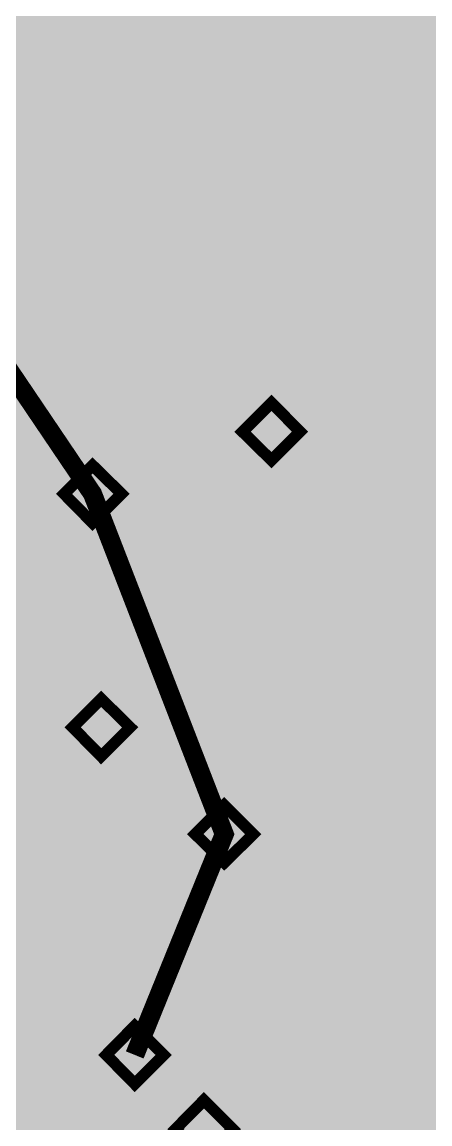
# Model space of a CAD drawing. Header units: millimetres. Extents: x 92 to 588, y 96 to 434.
# Drawn here: x 440.43 to 454.58, y 353.57 to 391.78 of the extents above; entities that cross this region are included whole.
import ezdxf

# ---------------------------------------------------------------- set-up
doc = ezdxf.new("R2010")
doc.units = ezdxf.units.MM
doc.layers.add('H', color=7, linetype='Continuous')
doc.layers.add('P', color=7, linetype='Continuous')

msp = doc.modelspace()

# ---------------------------------------------------------------- hatches: boundary and pattern name
at = {"layer": 'H', "linetype": 'Continuous'}
for points in [[(291.162, 223.903), (291.162, 433.788), (588.166, 433.788), (588.166, 223.903), (291.162, 223.903)], [(443.421, 378.419), (443.333, 378.419), (443.174, 378.455), (443.103, 378.472), (443.033, 378.508), (442.909, 378.596), (442.839, 378.649), (442.786, 378.719), (442.68, 378.913), (442.627, 379.019), (442.61, 379.143), (442.557, 379.442), (442.557, 379.601), (442.557, 379.778), (442.592, 380.077), (442.627, 380.218), (442.662, 380.342), (442.768, 380.589), (442.839, 380.677), (442.909, 380.783), (443.103, 380.942), (443.209, 380.995), (443.315, 381.048), (443.58, 381.1), (443.721, 381.1), (443.809, 381.1), (443.88, 381.1), (443.95, 381.083), (444.021, 381.065), (444.021, 380.73), (443.95, 380.765), (443.862, 380.783), (443.774, 380.801), (443.668, 380.801), (443.597, 380.801), (443.439, 380.765), (443.315, 380.712), (443.209, 380.642), (443.156, 380.589), (443.103, 380.536), (443.015, 380.395), (442.962, 380.236), (442.927, 380.042), (442.909, 379.936), (443.033, 379.76), (442.909, 379.689), (442.909, 379.654), (442.909, 379.619), (442.909, 379.407), (442.945, 379.178), (442.962, 379.09), (442.998, 379.019), (443.05, 378.896), (443.086, 378.843), (443.174, 378.772), (443.245, 378.737), (443.333, 378.702), (443.421, 378.702), (443.527, 378.702), (443.65, 378.754), (443.721, 378.807), (443.756, 378.843), (443.791, 378.878), (443.827, 378.984), (443.88, 379.16), (443.88, 379.301), (443.88, 379.372), (443.862, 379.513), (443.844, 379.566), (443.827, 379.619), (443.756, 379.707), (443.703, 379.742), (443.668, 379.778), (443.597, 379.813), (443.562, 379.813), (443.474, 379.83), (443.386, 379.83), (443.262, 379.83), (443.139, 379.795), (443.033, 379.76), (442.909, 379.936), (443.033, 380.024), (443.174, 380.077), (443.227, 380.095), (443.386, 380.113), (443.456, 380.113), (443.597, 380.113), (443.721, 380.095), (443.774, 380.077), (443.897, 380.007), (443.95, 379.972), (444.021, 379.919), (444.126, 379.778), (444.162, 379.689), (444.197, 379.601), (444.232, 379.425), (444.232, 379.301), (444.232, 379.213), (444.197, 379.019), (444.162, 378.931), (444.144, 378.86), (444.038, 378.719), (443.985, 378.666), (443.932, 378.596), (443.809, 378.508), (443.738, 378.472), (443.668, 378.455), (443.509, 378.419), (443.421, 378.419)], [(445.573, 378.472), (445.573, 379.354), (445.573, 379.636), (445.573, 380.642), (444.691, 379.636), (445.573, 379.636), (445.573, 379.354), (444.426, 379.354), (444.426, 379.725), (445.59, 381.048), (445.908, 381.048), (445.908, 379.636), (446.208, 379.636), (446.208, 379.354), (445.908, 379.354), (445.908, 378.472), (445.573, 378.472)], [(447.601, 378.472), (447.601, 378.825), (447.76, 379.001), (447.919, 379.143), (448.078, 379.301), (448.219, 379.46), (448.36, 379.619), (448.554, 379.866), (448.624, 379.972), (448.677, 380.077), (448.73, 380.271), (448.73, 380.377), (448.73, 380.483), (448.695, 380.571), (448.677, 380.607), (448.624, 380.677), (448.607, 380.695), (448.536, 380.748), (448.466, 380.783), (448.377, 380.801), (448.289, 380.801), (448.201, 380.801), (448.095, 380.783), (448.007, 380.765), (447.919, 380.73), (447.848, 380.695), (447.778, 380.659), (447.707, 380.607), (447.672, 380.589), (447.654, 380.959), (447.778, 381.012), (447.954, 381.048), (448.042, 381.083), (448.219, 381.1), (448.307, 381.1), (448.395, 381.1), (448.554, 381.083), (448.695, 381.03), (448.818, 380.959), (448.871, 380.924), (448.924, 380.871), (448.995, 380.748), (449.048, 380.624), (449.083, 380.483), (449.083, 380.395), (449.083, 380.254), (449.048, 380.113), (449.012, 379.989), (448.942, 379.883), (448.871, 379.76), (448.801, 379.654), (448.695, 379.548), (448.607, 379.442), (448.43, 379.248), (448.236, 379.072), (448.06, 378.896), (447.919, 378.772), (449.189, 378.772), (449.189, 378.472), (447.601, 378.472)], [(449.683, 378.472), (450.865, 380.748), (449.524, 380.748), (449.524, 381.048), (451.164, 381.048), (451.164, 380.659), (450.053, 378.472), (449.683, 378.472)], [(446.631, 378.472), (446.631, 378.966), (447.055, 378.966), (447.055, 378.472), (446.631, 378.472)], [(449.083, 376.585), (448.078, 377.573), (449.083, 378.578), (450.071, 377.573), (449.083, 376.585)], [(442.874, 374.415), (441.886, 375.421), (442.874, 376.408), (443.88, 375.421), (442.874, 374.415)], [(443.791, 373.022), (443.633, 373.039), (443.562, 373.075), (443.491, 373.11), (443.368, 373.198), (443.315, 373.251), (443.245, 373.322), (443.139, 373.516), (443.103, 373.622), (443.068, 373.745), (443.033, 374.027), (443.033, 374.204), (443.033, 374.362), (443.068, 374.68), (443.103, 374.803), (443.139, 374.944), (443.245, 375.174), (443.315, 375.28), (443.386, 375.385), (443.562, 375.527), (443.668, 375.597), (443.791, 375.632), (444.038, 375.703), (444.179, 375.703), (444.268, 375.703), (444.356, 375.685), (444.426, 375.685), (444.479, 375.668), (444.479, 375.333), (444.409, 375.35), (444.338, 375.385), (444.232, 375.403), (444.144, 375.403), (444.056, 375.403), (443.915, 375.368), (443.791, 375.315), (443.668, 375.244), (443.615, 375.191), (443.58, 375.121), (443.491, 374.997), (443.439, 374.839), (443.403, 374.645), (443.386, 374.539), (443.491, 374.362), (443.386, 374.292), (443.386, 374.257), (443.386, 374.221), (443.386, 373.992), (443.403, 373.78), (443.439, 373.692), (443.456, 373.622), (443.527, 373.498), (443.562, 373.445), (443.633, 373.375), (443.721, 373.322), (443.791, 373.304), (443.88, 373.304), (443.985, 373.304), (444.109, 373.357), (444.197, 373.41), (444.215, 373.445), (444.25, 373.48), (444.303, 373.586), (444.356, 373.745), (444.356, 373.886), (444.356, 373.974), (444.338, 374.098), (444.303, 374.151), (444.285, 374.204), (444.215, 374.309), (444.179, 374.345), (444.144, 374.362), (444.056, 374.398), (444.021, 374.415), (443.932, 374.433), (443.844, 374.433), (443.721, 374.433), (443.615, 374.398), (443.491, 374.362), (443.386, 374.539), (443.509, 374.609), (443.633, 374.662), (443.703, 374.698), (443.844, 374.715), (443.915, 374.715), (444.074, 374.715), (444.179, 374.68), (444.25, 374.662), (444.356, 374.609), (444.426, 374.556), (444.497, 374.503), (444.603, 374.38), (444.638, 374.292), (444.673, 374.204), (444.709, 374.01), (444.709, 373.904), (444.709, 373.816), (444.673, 373.622), (444.638, 373.533), (444.603, 373.463), (444.515, 373.322), (444.462, 373.251), (444.409, 373.198), (444.268, 373.11), (444.197, 373.075), (444.126, 373.039), (443.968, 373.022), (443.791, 373.022)], [(445.714, 373.022), (445.538, 373.022), (445.361, 373.057), (445.185, 373.092), (445.044, 373.163), (445.044, 373.533), (445.114, 373.498), (445.185, 373.463), (445.255, 373.428), (445.344, 373.392), (445.449, 373.357), (445.538, 373.339), (445.626, 373.322), (445.732, 373.322), (445.82, 373.322), (445.926, 373.357), (445.979, 373.375), (446.067, 373.428), (446.102, 373.48), (446.155, 373.551), (446.19, 373.657), (446.225, 373.763), (446.225, 373.886), (446.225, 373.957), (446.208, 374.063), (446.19, 374.115), (446.173, 374.168), (446.12, 374.239), (446.084, 374.257), (446.049, 374.292), (445.961, 374.345), (445.908, 374.362), (445.785, 374.38), (445.661, 374.38), (445.52, 374.38), (445.379, 374.362), (445.238, 374.345), (445.15, 374.327), (445.15, 375.65), (446.561, 375.65), (446.561, 375.35), (445.485, 375.35), (445.485, 374.662), (445.661, 374.68), (445.714, 374.68), (445.908, 374.662), (446.049, 374.645), (446.12, 374.627), (446.261, 374.556), (446.314, 374.521), (446.384, 374.468), (446.472, 374.345), (446.508, 374.274), (446.543, 374.186), (446.578, 374.01), (446.578, 373.886), (446.578, 373.798), (446.543, 373.622), (446.525, 373.551), (446.49, 373.463), (446.402, 373.322), (446.349, 373.269), (446.296, 373.216), (446.155, 373.11), (446.084, 373.075), (445.996, 373.057), (445.82, 373.022), (445.714, 373.022)], [(448.201, 373.075), (449.383, 375.35), (448.042, 375.35), (448.042, 375.65), (449.683, 375.65), (449.683, 375.262), (448.571, 373.075), (448.201, 373.075)], [(451.023, 373.075), (451.023, 373.957), (451.023, 374.239), (451.023, 375.244), (450.159, 374.239), (451.023, 374.239), (451.023, 373.957), (449.894, 373.957), (449.894, 374.327), (451.041, 375.65), (451.358, 375.65), (451.358, 374.239), (451.676, 374.239), (451.676, 373.957), (451.358, 373.957), (451.358, 373.075), (451.023, 373.075)], [(447.107, 373.075), (447.107, 373.569), (447.513, 373.569), (447.513, 373.075), (447.107, 373.075)], [(444.091, 368.153), (443.932, 368.189), (443.862, 368.206), (443.791, 368.242), (443.668, 368.33), (443.615, 368.383), (443.544, 368.471), (443.439, 368.647), (443.403, 368.771), (443.368, 368.894), (443.333, 369.177), (443.333, 369.353), (443.333, 369.512), (443.368, 369.812), (443.403, 369.953), (443.439, 370.094), (443.544, 370.323), (443.615, 370.429), (443.685, 370.517), (443.862, 370.676), (443.968, 370.729), (444.091, 370.782), (444.338, 370.835), (444.479, 370.835), (444.567, 370.835), (444.656, 370.835), (444.726, 370.817), (444.779, 370.799), (444.779, 370.482), (444.709, 370.499), (444.638, 370.517), (444.532, 370.535), (444.444, 370.552), (444.356, 370.535), (444.215, 370.517), (444.091, 370.464), (443.968, 370.376), (443.915, 370.323), (443.88, 370.27), (443.791, 370.129), (443.738, 369.97), (443.703, 369.776), (443.685, 369.688), (443.791, 369.494), (443.685, 369.441), (443.685, 369.388), (443.685, 369.353), (443.685, 369.141), (443.703, 368.93), (443.738, 368.841), (443.756, 368.753), (443.827, 368.63), (443.862, 368.594), (443.932, 368.506), (444.021, 368.471), (444.091, 368.436), (444.179, 368.436), (444.285, 368.453), (444.409, 368.489), (444.497, 368.559), (444.515, 368.594), (444.55, 368.63), (444.603, 368.718), (444.656, 368.894), (444.656, 369.035), (444.656, 369.106), (444.638, 369.247), (444.585, 369.353), (444.515, 369.441), (444.479, 369.494), (444.444, 369.512), (444.356, 369.547), (444.32, 369.565), (444.232, 369.565), (444.144, 369.582), (444.021, 369.565), (443.915, 369.547), (443.791, 369.494), (443.685, 369.688), (443.809, 369.759), (443.932, 369.812), (444.003, 369.829), (444.144, 369.864), (444.215, 369.864), (444.373, 369.847), (444.479, 369.829), (444.55, 369.812), (444.656, 369.759), (444.726, 369.706), (444.797, 369.653), (444.903, 369.512), (444.938, 369.441), (444.973, 369.353), (445.008, 369.159), (445.008, 369.053), (445.008, 368.947), (444.973, 368.771), (444.938, 368.683), (444.903, 368.594), (444.814, 368.453), (444.761, 368.4), (444.709, 368.348), (444.567, 368.259), (444.497, 368.224), (444.426, 368.189), (444.268, 368.153), (444.091, 368.153)], [(446.014, 368.153), (445.837, 368.171), (445.661, 368.189), (445.485, 368.242), (445.344, 368.312), (445.344, 368.665), (445.414, 368.647), (445.485, 368.594), (445.555, 368.559), (445.643, 368.524), (445.749, 368.506), (445.837, 368.471), (445.926, 368.453), (446.031, 368.453), (446.12, 368.471), (446.225, 368.489), (446.278, 368.506), (446.367, 368.577), (446.402, 368.612), (446.455, 368.7), (446.49, 368.788), (446.525, 368.894), (446.525, 369.035), (446.525, 369.106), (446.508, 369.212), (446.49, 369.265), (446.472, 369.3), (446.42, 369.371), (446.384, 369.406), (446.349, 369.441), (446.261, 369.476), (446.208, 369.494), (446.084, 369.529), (445.961, 369.529), (445.82, 369.529), (445.679, 369.512), (445.538, 369.476), (445.449, 369.459), (445.449, 370.799), (446.86, 370.799), (446.86, 370.482), (445.785, 370.482), (445.785, 369.812), (445.837, 369.812), (445.908, 369.812), (445.961, 369.812), (446.014, 369.812), (446.208, 369.812), (446.349, 369.776), (446.42, 369.759), (446.561, 369.706), (446.614, 369.653), (446.684, 369.6), (446.772, 369.476), (446.808, 369.406), (446.843, 369.335), (446.878, 369.141), (446.878, 369.035), (446.878, 368.947), (446.843, 368.771), (446.825, 368.683), (446.79, 368.612), (446.702, 368.471), (446.649, 368.418), (446.596, 368.348), (446.455, 368.259), (446.384, 368.224), (446.296, 368.189), (446.12, 368.153), (446.014, 368.153)], [(448.73, 368.153), (448.66, 368.171), (448.589, 368.171), (448.519, 368.189), (448.519, 368.524), (448.589, 368.506), (448.66, 368.489), (448.765, 368.453), (448.854, 368.453), (448.942, 368.453), (449.083, 368.489), (449.224, 368.542), (449.33, 368.63), (449.383, 368.683), (449.436, 368.736), (449.506, 368.877), (449.559, 369.035), (449.595, 369.212), (449.612, 369.318), (449.506, 369.512), (449.612, 369.565), (449.612, 369.635), (449.612, 369.864), (449.595, 370.076), (449.577, 370.164), (449.542, 370.235), (449.471, 370.376), (449.436, 370.411), (449.4, 370.464), (449.312, 370.517), (449.277, 370.535), (449.206, 370.552), (449.101, 370.57), (449.012, 370.552), (448.871, 370.499), (448.801, 370.447), (448.765, 370.411), (448.73, 370.376), (448.695, 370.27), (448.642, 370.111), (448.642, 369.97), (448.642, 369.882), (448.66, 369.759), (448.677, 369.706), (448.713, 369.653), (448.765, 369.565), (448.818, 369.512), (448.854, 369.494), (448.924, 369.459), (448.96, 369.441), (449.048, 369.423), (449.154, 369.423), (449.259, 369.441), (449.383, 369.459), (449.506, 369.512), (449.612, 369.318), (449.471, 369.229), (449.348, 369.177), (449.277, 369.159), (449.136, 369.141), (449.065, 369.141), (448.924, 369.141), (448.801, 369.177), (448.748, 369.194), (448.624, 369.247), (448.571, 369.3), (448.501, 369.353), (448.395, 369.476), (448.36, 369.565), (448.325, 369.653), (448.289, 369.847), (448.289, 369.953), (448.289, 370.058), (448.325, 370.235), (448.36, 370.323), (448.395, 370.394), (448.483, 370.535), (448.536, 370.605), (448.589, 370.658), (448.713, 370.746), (448.801, 370.782), (448.871, 370.817), (449.03, 370.835), (449.118, 370.852), (449.206, 370.852), (449.365, 370.817), (449.436, 370.782), (449.506, 370.746), (449.63, 370.676), (449.683, 370.605), (449.753, 370.535), (449.859, 370.358), (449.894, 370.235), (449.93, 370.111), (449.965, 369.829), (449.965, 369.653), (449.965, 369.494), (449.93, 369.194), (449.894, 369.053), (449.859, 368.912), (449.753, 368.665), (449.683, 368.577), (449.612, 368.471), (449.418, 368.33), (449.33, 368.259), (449.206, 368.224), (448.96, 368.171), (448.801, 368.153), (448.73, 368.153)], [(451.094, 368.153), (450.988, 368.153), (450.812, 368.189), (450.741, 368.206), (450.67, 368.242), (450.529, 368.33), (450.476, 368.365), (450.424, 368.418), (450.335, 368.559), (450.3, 368.612), (450.282, 368.7), (450.247, 368.841), (450.247, 368.93), (450.247, 369.035), (450.3, 369.212), (450.353, 369.318), (450.424, 369.388), (450.582, 369.529), (450.688, 369.582), (450.829, 369.459), (450.706, 369.335), (450.67, 369.265), (450.635, 369.194), (450.6, 369.035), (450.6, 368.947), (450.6, 368.841), (450.67, 368.647), (450.741, 368.559), (450.812, 368.489), (450.988, 368.418), (451.094, 368.418), (451.2, 368.418), (451.376, 368.489), (451.447, 368.542), (451.5, 368.612), (451.57, 368.788), (451.57, 368.894), (451.57, 368.983), (451.535, 369.106), (451.517, 369.159), (451.482, 369.194), (451.358, 369.3), (451.27, 369.335), (451.2, 369.371), (451.111, 369.406), (451.006, 369.459), (450.9, 369.494), (450.829, 369.459), (450.688, 369.582), (450.6, 369.653), (450.459, 369.776), (450.406, 369.847), (450.353, 369.917), (450.318, 370.076), (450.318, 370.164), (450.318, 370.253), (450.335, 370.376), (450.388, 370.499), (450.476, 370.605), (450.529, 370.658), (450.582, 370.711), (450.706, 370.782), (450.847, 370.835), (451.006, 370.852), (451.182, 370.852), (451.341, 370.835), (451.482, 370.782), (451.605, 370.711), (451.658, 370.676), (451.711, 370.623), (451.782, 370.517), (451.835, 370.394), (451.87, 370.27), (451.87, 370.2), (451.87, 370.111), (451.817, 369.935), (451.764, 369.847), (451.711, 369.776), (451.57, 369.635), (451.482, 369.582), (451.341, 369.723), (451.447, 369.847), (451.482, 369.917), (451.5, 369.97), (451.517, 370.111), (451.535, 370.2), (451.517, 370.27), (451.464, 370.429), (451.411, 370.482), (451.376, 370.517), (451.305, 370.552), (451.182, 370.588), (451.094, 370.605), (450.988, 370.588), (450.847, 370.535), (450.776, 370.499), (450.741, 370.464), (450.706, 370.411), (450.67, 370.305), (450.653, 370.217), (450.653, 370.147), (450.688, 370.041), (450.723, 369.988), (450.759, 369.953), (450.847, 369.864), (450.9, 369.829), (450.97, 369.812), (451.076, 369.759), (451.182, 369.706), (451.27, 369.67), (451.341, 369.723), (451.482, 369.582), (451.588, 369.529), (451.746, 369.388), (451.817, 369.318), (451.87, 369.247), (451.923, 369.053), (451.923, 368.93), (451.923, 368.841), (451.905, 368.7), (451.835, 368.559), (451.746, 368.436), (451.694, 368.383), (451.623, 368.33), (451.5, 368.242), (451.341, 368.189), (451.182, 368.153), (451.094, 368.153)], [(440.828, 367.413), (440.669, 367.43), (440.581, 367.466), (440.51, 367.501), (440.387, 367.589), (440.334, 367.642), (440.264, 367.713), (440.175, 367.907), (440.122, 368.012), (440.087, 368.136), (440.052, 368.418), (440.052, 368.594), (440.052, 368.753), (440.087, 369.071), (440.122, 369.194), (440.158, 369.335), (440.264, 369.565), (440.334, 369.67), (440.405, 369.776), (440.581, 369.917), (440.705, 369.988), (440.81, 370.023), (441.075, 370.094), (441.216, 370.094), (441.304, 370.094), (441.375, 370.076), (441.445, 370.076), (441.498, 370.058), (441.498, 369.723), (441.428, 369.741), (441.357, 369.776), (441.269, 369.794), (441.163, 369.794), (441.093, 369.794), (440.934, 369.759), (440.81, 369.706), (440.687, 369.635), (440.634, 369.582), (440.599, 369.512), (440.51, 369.388), (440.458, 369.229), (440.422, 369.035), (440.405, 368.93), (440.51, 368.753), (440.405, 368.683), (440.405, 368.647), (440.405, 368.612), (440.405, 368.383), (440.422, 368.171), (440.458, 368.083), (440.475, 368.012), (440.546, 367.889), (440.581, 367.836), (440.652, 367.765), (440.74, 367.713), (440.81, 367.695), (440.916, 367.695), (441.004, 367.695), (441.145, 367.748), (441.216, 367.801), (441.251, 367.836), (441.269, 367.871), (441.322, 367.977), (441.375, 368.136), (441.375, 368.277), (441.375, 368.365), (441.357, 368.489), (441.304, 368.594), (441.251, 368.7), (441.198, 368.736), (441.163, 368.753), (441.093, 368.788), (441.04, 368.806), (440.951, 368.824), (440.863, 368.824), (440.74, 368.824), (440.634, 368.788), (440.51, 368.753), (440.405, 368.93), (440.528, 369), (440.669, 369.053), (440.722, 369.088), (440.863, 369.106), (440.951, 369.106), (441.093, 369.106), (441.216, 369.071), (441.269, 369.053), (441.392, 369), (441.445, 368.947), (441.516, 368.894), (441.622, 368.771), (441.657, 368.683), (441.692, 368.594), (441.728, 368.4), (441.728, 368.295), (441.728, 368.206), (441.692, 368.012), (441.657, 367.924), (441.622, 367.854), (441.534, 367.713), (441.481, 367.642), (441.428, 367.589), (441.304, 367.501), (441.216, 367.466), (441.145, 367.43), (440.987, 367.413), (440.828, 367.413)], [(447.407, 368.206), (447.407, 368.7), (447.813, 368.7), (447.813, 368.206), (447.407, 368.206)], [(443.174, 366.319), (442.186, 367.324), (443.174, 368.312), (444.179, 367.324), (443.174, 366.319)], [(447.443, 362.633), (446.437, 363.62), (447.443, 364.626), (448.448, 363.62), (447.443, 362.633)], [(451.623, 360.974), (451.535, 360.974), (451.376, 361.01), (451.305, 361.027), (451.235, 361.063), (451.111, 361.151), (451.041, 361.204), (450.988, 361.292), (450.882, 361.468), (450.847, 361.592), (450.812, 361.715), (450.776, 361.998), (450.759, 362.156), (450.759, 362.333), (450.794, 362.633), (450.829, 362.774), (450.865, 362.897), (450.97, 363.144), (451.041, 363.25), (451.129, 363.338), (451.305, 363.497), (451.411, 363.55), (451.517, 363.603), (451.782, 363.656), (451.923, 363.656), (452.011, 363.656), (452.082, 363.656), (452.152, 363.638), (452.223, 363.62), (452.223, 363.303), (452.152, 363.32), (452.064, 363.338), (451.976, 363.356), (451.87, 363.356), (451.799, 363.356), (451.658, 363.338), (451.517, 363.285), (451.411, 363.197), (451.358, 363.144), (451.305, 363.091), (451.235, 362.95), (451.164, 362.791), (451.129, 362.597), (451.129, 362.491), (451.235, 362.315), (451.129, 362.244), (451.111, 362.174), (451.111, 361.962), (451.147, 361.751), (451.164, 361.662), (451.2, 361.574), (451.253, 361.451), (451.305, 361.398), (451.376, 361.327), (451.447, 361.292), (451.535, 361.257), (451.623, 361.257), (451.729, 361.257), (451.852, 361.31), (451.923, 361.38), (451.958, 361.415), (451.993, 361.451), (452.046, 361.539), (452.082, 361.715), (452.082, 361.856), (452.082, 361.927), (452.064, 362.068), (452.046, 362.121), (452.029, 362.174), (451.958, 362.262), (451.905, 362.297), (451.87, 362.333), (451.799, 362.368), (451.764, 362.386), (451.676, 362.386), (451.588, 362.403), (451.464, 362.386), (451.341, 362.35), (451.235, 362.315), (451.129, 362.491), (451.253, 362.58), (451.376, 362.633), (451.447, 362.65), (451.588, 362.685), (451.658, 362.685), (451.799, 362.668), (451.923, 362.65), (451.976, 362.633), (452.099, 362.562), (452.152, 362.527), (452.223, 362.474), (452.329, 362.333), (452.364, 362.262), (452.399, 362.174), (452.434, 361.98), (452.434, 361.874), (452.434, 361.768), (452.399, 361.592), (452.381, 361.504), (452.346, 361.415), (452.258, 361.274), (452.205, 361.221), (452.135, 361.168), (452.011, 361.063), (451.94, 361.045), (451.87, 361.01), (451.711, 360.974), (451.623, 360.974)], [(453.457, 360.974), (453.263, 360.974), (453.087, 361.01), (452.911, 361.063), (452.787, 361.116), (452.787, 361.486), (452.84, 361.451), (452.911, 361.415), (452.999, 361.38), (453.087, 361.345), (453.175, 361.327), (453.263, 361.292), (453.352, 361.274), (453.457, 361.274), (453.563, 361.274), (453.669, 361.31), (453.704, 361.327), (453.793, 361.398), (453.828, 361.433), (453.898, 361.521), (453.934, 361.609), (453.951, 361.715), (453.969, 361.856), (453.969, 361.927), (453.951, 362.033), (453.934, 362.086), (453.916, 362.121), (453.845, 362.192), (453.828, 362.227), (453.775, 362.262), (453.687, 362.297), (453.634, 362.315), (453.528, 362.333), (453.387, 362.35), (453.246, 362.333), (453.105, 362.315), (452.981, 362.297), (452.893, 362.28), (452.893, 363.62), (454.304, 363.62), (454.304, 363.303), (453.228, 363.303), (453.228, 362.615), (453.281, 362.633), (453.405, 362.633), (453.457, 362.633), (453.634, 362.633), (453.793, 362.597), (453.863, 362.58), (453.987, 362.527), (454.057, 362.474), (454.11, 362.421), (454.216, 362.297), (454.251, 362.227), (454.286, 362.156), (454.322, 361.962), (454.322, 361.856), (454.322, 361.768), (454.286, 361.592), (454.251, 361.504), (454.234, 361.433), (454.145, 361.292), (454.092, 361.221), (454.04, 361.168), (453.898, 361.08), (453.81, 361.045), (453.74, 361.01), (453.546, 360.974), (453.457, 360.974)], [(441.78, 360.145), (441.692, 360.145), (441.534, 360.181), (441.463, 360.198), (441.392, 360.234), (441.269, 360.322), (441.216, 360.375), (441.145, 360.445), (441.04, 360.639), (441.004, 360.745), (440.969, 360.869), (440.934, 361.168), (440.934, 361.327), (440.934, 361.504), (440.969, 361.803), (441.004, 361.945), (441.04, 362.068), (441.145, 362.315), (441.216, 362.421), (441.287, 362.509), (441.463, 362.668), (441.569, 362.721), (441.692, 362.774), (441.939, 362.827), (442.08, 362.827), (442.169, 362.827), (442.257, 362.827), (442.327, 362.809), (442.38, 362.791), (442.38, 362.456), (442.31, 362.491), (442.221, 362.509), (442.133, 362.527), (442.045, 362.527), (441.957, 362.527), (441.816, 362.509), (441.692, 362.438), (441.569, 362.368), (441.516, 362.315), (441.463, 362.262), (441.392, 362.121), (441.34, 361.962), (441.287, 361.768), (441.287, 361.662), (441.392, 361.486), (441.287, 361.415), (441.287, 361.38), (441.287, 361.345), (441.269, 361.31), (441.269, 361.257), (441.287, 361.133), (441.304, 360.904), (441.322, 360.816), (441.357, 360.745), (441.428, 360.622), (441.463, 360.569), (441.534, 360.498), (441.622, 360.463), (441.692, 360.428), (441.78, 360.428), (441.886, 360.428), (442.01, 360.481), (442.098, 360.533), (442.116, 360.569), (442.151, 360.622), (442.204, 360.71), (442.239, 360.886), (442.257, 361.027), (442.257, 361.098), (442.221, 361.239), (442.204, 361.292), (442.186, 361.345), (442.116, 361.433), (442.08, 361.468), (442.045, 361.504), (441.957, 361.539), (441.922, 361.539), (441.833, 361.557), (441.745, 361.557), (441.622, 361.557), (441.516, 361.521), (441.392, 361.486), (441.287, 361.662), (441.41, 361.751), (441.534, 361.803), (441.604, 361.821), (441.745, 361.839), (441.816, 361.839), (441.975, 361.839), (442.08, 361.821), (442.151, 361.803), (442.257, 361.733), (442.327, 361.698), (442.398, 361.645), (442.504, 361.504), (442.539, 361.415), (442.574, 361.345), (442.61, 361.151), (442.61, 360.939), (442.574, 360.745), (442.539, 360.675), (442.504, 360.586), (442.415, 360.445), (442.363, 360.392), (442.31, 360.322), (442.169, 360.234), (442.098, 360.198), (442.027, 360.181), (441.869, 360.145), (441.78, 360.145)], [(443.738, 360.145), (443.65, 360.145), (443.491, 360.181), (443.403, 360.198), (443.333, 360.234), (443.209, 360.322), (443.156, 360.375), (443.086, 360.445), (442.998, 360.639), (442.945, 360.745), (442.909, 360.869), (442.874, 361.168), (442.874, 361.327), (442.874, 361.504), (442.909, 361.803), (442.945, 361.945), (442.98, 362.068), (443.086, 362.315), (443.156, 362.421), (443.227, 362.509), (443.403, 362.668), (443.527, 362.721), (443.633, 362.774), (443.897, 362.827), (444.038, 362.827), (444.126, 362.827), (444.197, 362.827), (444.268, 362.809), (444.32, 362.791), (444.32, 362.456), (444.25, 362.491), (444.179, 362.509), (444.091, 362.527), (443.985, 362.527), (443.915, 362.527), (443.756, 362.509), (443.633, 362.438), (443.509, 362.368), (443.456, 362.315), (443.421, 362.262), (443.333, 362.121), (443.28, 361.962), (443.245, 361.768), (443.227, 361.662), (443.333, 361.486), (443.227, 361.415), (443.227, 361.38), (443.227, 361.345), (443.227, 361.133), (443.245, 360.904), (443.28, 360.816), (443.297, 360.745), (443.368, 360.622), (443.403, 360.569), (443.474, 360.498), (443.562, 360.463), (443.65, 360.428), (443.738, 360.428), (443.827, 360.428), (443.968, 360.481), (444.038, 360.533), (444.074, 360.569), (444.091, 360.622), (444.144, 360.71), (444.197, 360.886), (444.197, 361.027), (444.197, 361.098), (444.179, 361.239), (444.162, 361.292), (444.126, 361.345), (444.074, 361.433), (444.021, 361.468), (443.985, 361.504), (443.915, 361.539), (443.862, 361.539), (443.774, 361.557), (443.685, 361.557), (443.58, 361.557), (443.456, 361.521), (443.333, 361.486), (443.227, 361.662), (443.35, 361.751), (443.491, 361.803), (443.544, 361.821), (443.685, 361.839), (443.774, 361.839), (443.915, 361.839), (444.038, 361.821), (444.091, 361.803), (444.215, 361.733), (444.268, 361.698), (444.338, 361.645), (444.444, 361.504), (444.479, 361.415), (444.515, 361.345), (444.55, 361.151), (444.55, 361.027), (444.55, 360.939), (444.515, 360.745), (444.479, 360.675), (444.444, 360.586), (444.356, 360.445), (444.303, 360.392), (444.25, 360.322), (444.126, 360.234), (444.056, 360.198), (443.968, 360.181), (443.809, 360.145), (443.738, 360.145)], [(446.173, 360.198), (446.173, 360.463), (446.631, 360.463), (446.631, 362.192), (446.173, 362.192), (446.173, 362.421), (446.296, 362.438), (446.49, 362.474), (446.561, 362.509), (446.631, 362.58), (446.684, 362.685), (446.702, 362.791), (446.966, 362.791), (446.966, 360.463), (447.425, 360.463), (447.425, 360.198), (446.173, 360.198)], [(448.695, 360.145), (448.589, 360.145), (448.413, 360.163), (448.342, 360.198), (448.254, 360.234), (448.13, 360.304), (448.078, 360.357), (448.025, 360.41), (447.936, 360.533), (447.884, 360.675), (447.848, 360.833), (447.848, 360.904), (447.848, 361.01), (447.901, 361.204), (447.954, 361.292), (448.025, 361.38), (448.183, 361.521), (448.289, 361.574), (448.43, 361.433), (448.307, 361.327), (448.272, 361.257), (448.236, 361.186), (448.201, 361.027), (448.201, 360.939), (448.201, 360.816), (448.272, 360.622), (448.342, 360.551), (448.413, 360.481), (448.589, 360.41), (448.695, 360.392), (448.801, 360.41), (448.977, 360.463), (449.048, 360.533), (449.101, 360.604), (449.171, 360.78), (449.171, 360.886), (449.171, 360.957), (449.136, 361.08), (449.118, 361.133), (449.083, 361.186), (448.96, 361.274), (448.871, 361.327), (448.801, 361.363), (448.713, 361.398), (448.607, 361.433), (448.501, 361.486), (448.43, 361.433), (448.289, 361.574), (448.201, 361.645), (448.06, 361.768), (448.007, 361.821), (447.954, 361.892), (447.919, 362.068), (447.919, 362.156), (447.919, 362.227), (447.936, 362.368), (447.989, 362.491), (448.078, 362.597), (448.13, 362.65), (448.183, 362.685), (448.307, 362.774), (448.448, 362.809), (448.607, 362.844), (448.695, 362.844), (448.783, 362.844), (448.942, 362.809), (449.083, 362.774), (449.206, 362.703), (449.259, 362.65), (449.312, 362.615), (449.383, 362.509), (449.436, 362.386), (449.471, 362.244), (449.471, 362.174), (449.471, 362.103), (449.418, 361.927), (449.365, 361.839), (449.312, 361.751), (449.171, 361.627), (449.065, 361.574), (448.942, 361.715), (449.048, 361.839), (449.065, 361.892), (449.101, 361.962), (449.118, 362.103), (449.118, 362.174), (449.118, 362.262), (449.065, 362.403), (449.012, 362.474), (448.977, 362.491), (448.907, 362.544), (448.783, 362.58), (448.695, 362.58), (448.589, 362.58), (448.448, 362.527), (448.377, 362.474), (448.342, 362.456), (448.307, 362.386), (448.254, 362.28), (448.254, 362.192), (448.254, 362.139), (448.289, 362.033), (448.325, 361.98), (448.36, 361.945), (448.448, 361.856), (448.501, 361.821), (448.571, 361.786), (448.66, 361.733), (448.783, 361.698), (448.871, 361.662), (448.942, 361.715), (449.065, 361.574), (449.189, 361.504), (449.348, 361.38), (449.418, 361.31), (449.471, 361.221), (449.524, 361.027), (449.524, 360.922), (449.524, 360.833), (449.506, 360.675), (449.436, 360.551), (449.348, 360.41), (449.295, 360.357), (449.224, 360.304), (449.101, 360.216), (448.942, 360.163), (448.783, 360.145), (448.695, 360.145)], [(445.008, 360.198), (445.008, 360.692), (445.414, 360.692), (445.414, 360.198), (445.008, 360.198)], [(450.212, 355.718), (450.124, 355.718), (449.93, 355.736), (449.824, 355.771), (449.647, 355.824), (449.506, 355.877), (449.506, 356.247), (449.647, 356.159), (449.824, 356.088), (449.912, 356.053), (450.106, 356.018), (450.194, 356.018), (450.3, 356.018), (450.406, 356.053), (450.459, 356.071), (450.547, 356.124), (450.582, 356.159), (450.653, 356.247), (450.688, 356.335), (450.706, 356.371), (450.723, 356.494), (450.723, 356.565), (450.723, 356.635), (450.706, 356.741), (450.688, 356.794), (450.67, 356.829), (450.6, 356.918), (450.565, 356.935), (450.494, 356.988), (450.406, 357.006), (450.3, 357.023), (450.177, 357.023), (450.035, 357.023), (450.035, 357.323), (450.141, 357.323), (450.265, 357.323), (450.459, 357.376), (450.529, 357.429), (450.565, 357.464), (450.618, 357.517), (450.67, 357.641), (450.67, 357.747), (450.67, 357.799), (450.653, 357.888), (450.635, 357.923), (450.618, 357.958), (450.565, 358.011), (450.476, 358.064), (450.388, 358.099), (450.318, 358.099), (450.23, 358.117), (450.124, 358.099), (450.035, 358.082), (449.947, 358.064), (449.859, 358.029), (449.771, 357.993), (449.718, 357.958), (449.647, 357.923), (449.595, 357.888), (449.577, 358.258), (449.7, 358.311), (449.877, 358.364), (449.983, 358.382), (450.159, 358.417), (450.247, 358.417), (450.424, 358.399), (450.565, 358.382), (450.618, 358.364), (450.741, 358.293), (450.794, 358.258), (450.847, 358.223), (450.935, 358.117), (450.97, 358.064), (450.988, 358.011), (451.023, 357.87), (451.023, 357.782), (451.023, 357.676), (450.953, 357.5), (450.882, 357.411), (450.812, 357.341), (450.653, 357.235), (450.547, 357.2), (450.635, 357.164), (450.723, 357.129), (450.812, 357.094), (450.9, 357.023), (450.935, 356.97), (451.006, 356.882), (451.023, 356.829), (451.059, 356.759), (451.076, 356.618), (451.076, 356.547), (451.076, 356.459), (451.041, 356.3), (451.023, 356.212), (450.988, 356.141), (450.9, 356.018), (450.847, 355.965), (450.794, 355.894), (450.653, 355.806), (450.582, 355.771), (450.494, 355.753), (450.318, 355.718), (450.212, 355.718)], [(445.344, 355.718), (445.255, 355.718), (445.097, 355.753), (445.026, 355.771), (444.955, 355.806), (444.832, 355.894), (444.779, 355.947), (444.709, 356.036), (444.603, 356.212), (444.567, 356.335), (444.532, 356.459), (444.497, 356.741), (444.497, 356.9), (444.497, 357.076), (444.532, 357.376), (444.567, 357.517), (444.603, 357.641), (444.709, 357.888), (444.779, 357.993), (444.85, 358.082), (445.026, 358.24), (445.132, 358.293), (445.255, 358.346), (445.502, 358.399), (445.661, 358.399), (445.732, 358.399), (445.82, 358.399), (445.89, 358.382), (445.943, 358.364), (445.943, 358.029), (445.873, 358.064), (445.802, 358.082), (445.696, 358.099), (445.608, 358.099), (445.52, 358.099), (445.379, 358.082), (445.255, 358.029), (445.132, 357.941), (445.079, 357.888), (445.044, 357.835), (444.955, 357.694), (444.903, 357.535), (444.867, 357.341), (444.85, 357.235), (444.955, 357.059), (444.85, 356.988), (444.85, 356.953), (444.85, 356.918), (444.85, 356.882), (444.85, 356.829), (444.85, 356.706), (444.867, 356.494), (444.903, 356.406), (444.92, 356.318), (444.991, 356.194), (445.026, 356.141), (445.097, 356.071), (445.185, 356.036), (445.255, 356), (445.344, 356), (445.449, 356), (445.573, 356.053), (445.661, 356.124), (445.696, 356.159), (445.714, 356.194), (445.767, 356.283), (445.82, 356.459), (445.82, 356.6), (445.82, 356.671), (445.802, 356.812), (445.785, 356.865), (445.749, 356.918), (445.679, 357.006), (445.643, 357.041), (445.608, 357.076), (445.538, 357.112), (445.485, 357.129), (445.396, 357.129), (445.308, 357.147), (445.185, 357.129), (445.079, 357.094), (444.955, 357.059), (444.85, 357.235), (444.973, 357.323), (445.097, 357.376), (445.167, 357.394), (445.308, 357.429), (445.396, 357.429), (445.538, 357.411), (445.661, 357.394), (445.714, 357.376), (445.82, 357.306), (445.89, 357.27), (445.961, 357.217), (446.067, 357.076), (446.102, 357.006), (446.137, 356.918), (446.173, 356.723), (446.173, 356.512), (446.137, 356.335), (446.102, 356.247), (446.067, 356.159), (445.979, 356.018), (445.926, 355.965), (445.873, 355.912), (445.732, 355.806), (445.661, 355.789), (445.59, 355.753), (445.432, 355.718), (445.344, 355.718)], [(446.614, 355.771), (447.795, 358.046), (446.472, 358.046), (446.472, 358.364), (448.113, 358.364), (448.113, 357.976), (446.984, 355.771), (446.614, 355.771)], [(452.17, 355.718), (451.993, 355.718), (451.817, 355.753), (451.641, 355.806), (451.5, 355.859), (451.5, 356.23), (451.57, 356.194), (451.711, 356.124), (451.799, 356.088), (451.905, 356.053), (451.993, 356.036), (452.082, 356.018), (452.187, 356.018), (452.293, 356.018), (452.381, 356.053), (452.434, 356.071), (452.523, 356.141), (452.558, 356.177), (452.611, 356.265), (452.646, 356.353), (452.681, 356.459), (452.681, 356.6), (452.681, 356.671), (452.664, 356.776), (452.646, 356.829), (452.628, 356.865), (452.575, 356.935), (452.54, 356.97), (452.505, 357.006), (452.417, 357.041), (452.364, 357.059), (452.24, 357.076), (452.117, 357.094), (451.976, 357.076), (451.835, 357.059), (451.694, 357.041), (451.605, 357.023), (451.605, 358.364), (453.016, 358.364), (453.016, 358.046), (451.94, 358.046), (451.94, 357.358), (452.011, 357.376), (452.117, 357.376), (452.17, 357.376), (452.364, 357.376), (452.505, 357.341), (452.575, 357.323), (452.717, 357.27), (452.77, 357.217), (452.84, 357.164), (452.928, 357.041), (452.964, 356.97), (452.999, 356.9), (453.034, 356.706), (453.034, 356.6), (453.034, 356.494), (452.999, 356.335), (452.981, 356.247), (452.946, 356.177), (452.858, 356.036), (452.805, 355.965), (452.752, 355.912), (452.628, 355.824), (452.54, 355.789), (452.452, 355.753), (452.276, 355.718), (452.17, 355.718)], [(444.338, 354.96), (443.35, 355.965), (444.338, 356.97), (445.344, 355.965), (444.338, 354.96)], [(448.571, 355.771), (448.571, 356.265), (448.977, 356.265), (448.977, 355.771), (448.571, 355.771)], [(446.737, 352.402), (445.749, 353.39), (446.737, 354.395), (447.742, 353.39), (446.737, 352.402)]]:
    msp.add_hatch(color=7, dxfattribs=at).paths.add_polyline_path(points)

# ---------------------------------------------------------------- linework, layer by layer
at = {"layer": 'P', "color": 7}
for points, const_width in [([(373.5, 405.23), (377.928, 411.457), (388.211, 418.654), (403.116, 422.411), (418.832, 415.126), (418.532, 411.457), (442.874, 375.421), (447.443, 363.62), (444.338, 355.965)], 0.66), ([(373.5, 405.23), (377.928, 411.457), (388.211, 418.654), (403.116, 422.411), (418.832, 415.126), (418.532, 411.457), (442.874, 375.421), (447.443, 363.62), (444.338, 355.965)], 0.26), ([(373.5, 405.23), (377.928, 411.457), (388.211, 418.654), (403.116, 422.411), (418.832, 415.126), (418.532, 411.457), (442.874, 375.421), (447.443, 363.62), (444.338, 355.965)], 0.26), ([(448.078, 377.573), (449.083, 376.585), (450.071, 377.573), (449.083, 378.578), (448.078, 377.573), (448.078, 377.573)], 0.4), ([(441.886, 375.421), (442.874, 374.415), (443.88, 375.421), (442.874, 376.408), (441.886, 375.421), (441.886, 375.421)], 0.4), ([(442.186, 367.324), (443.174, 366.319), (444.179, 367.324), (443.174, 368.312), (442.186, 367.324), (442.186, 367.324)], 0.4), ([(446.437, 363.62), (447.443, 362.633), (448.448, 363.62), (447.443, 364.626), (446.437, 363.62), (446.437, 363.62)], 0.4), ([(443.35, 355.965), (444.338, 354.96), (445.344, 355.965), (444.338, 356.97), (443.35, 355.965), (443.35, 355.965)], 0.4), ([(445.749, 353.39), (446.737, 352.402), (447.742, 353.39), (446.737, 354.395), (445.749, 353.39), (445.749, 353.39)], 0.4)]:
    msp.add_lwpolyline(points, dxfattribs=dict(at, const_width=const_width))

doc.saveas('drawing.dxf')
